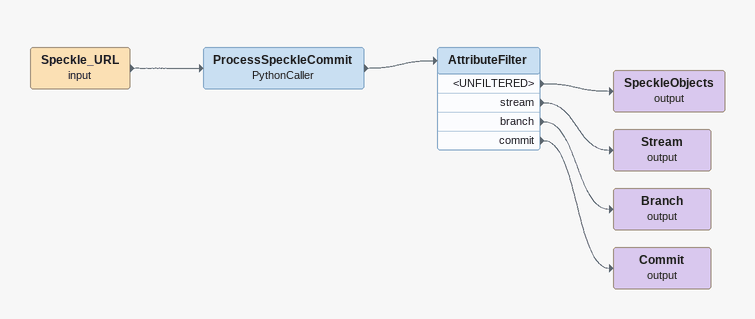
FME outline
Speckle_URL (input)
    -> ProcessSpeckleCommit
ProcessSpeckleCommit: PythonCaller
    -> AttributeFilter
AttributeFilter
    <UNFILTERED> -> SpeckleObjects (output)
    stream -> Stream (output)
    branch -> Branch (output)
    commit -> Commit (output)
SpeckleObjects (output)
Stream (output)
Branch (output)
Commit (output)
